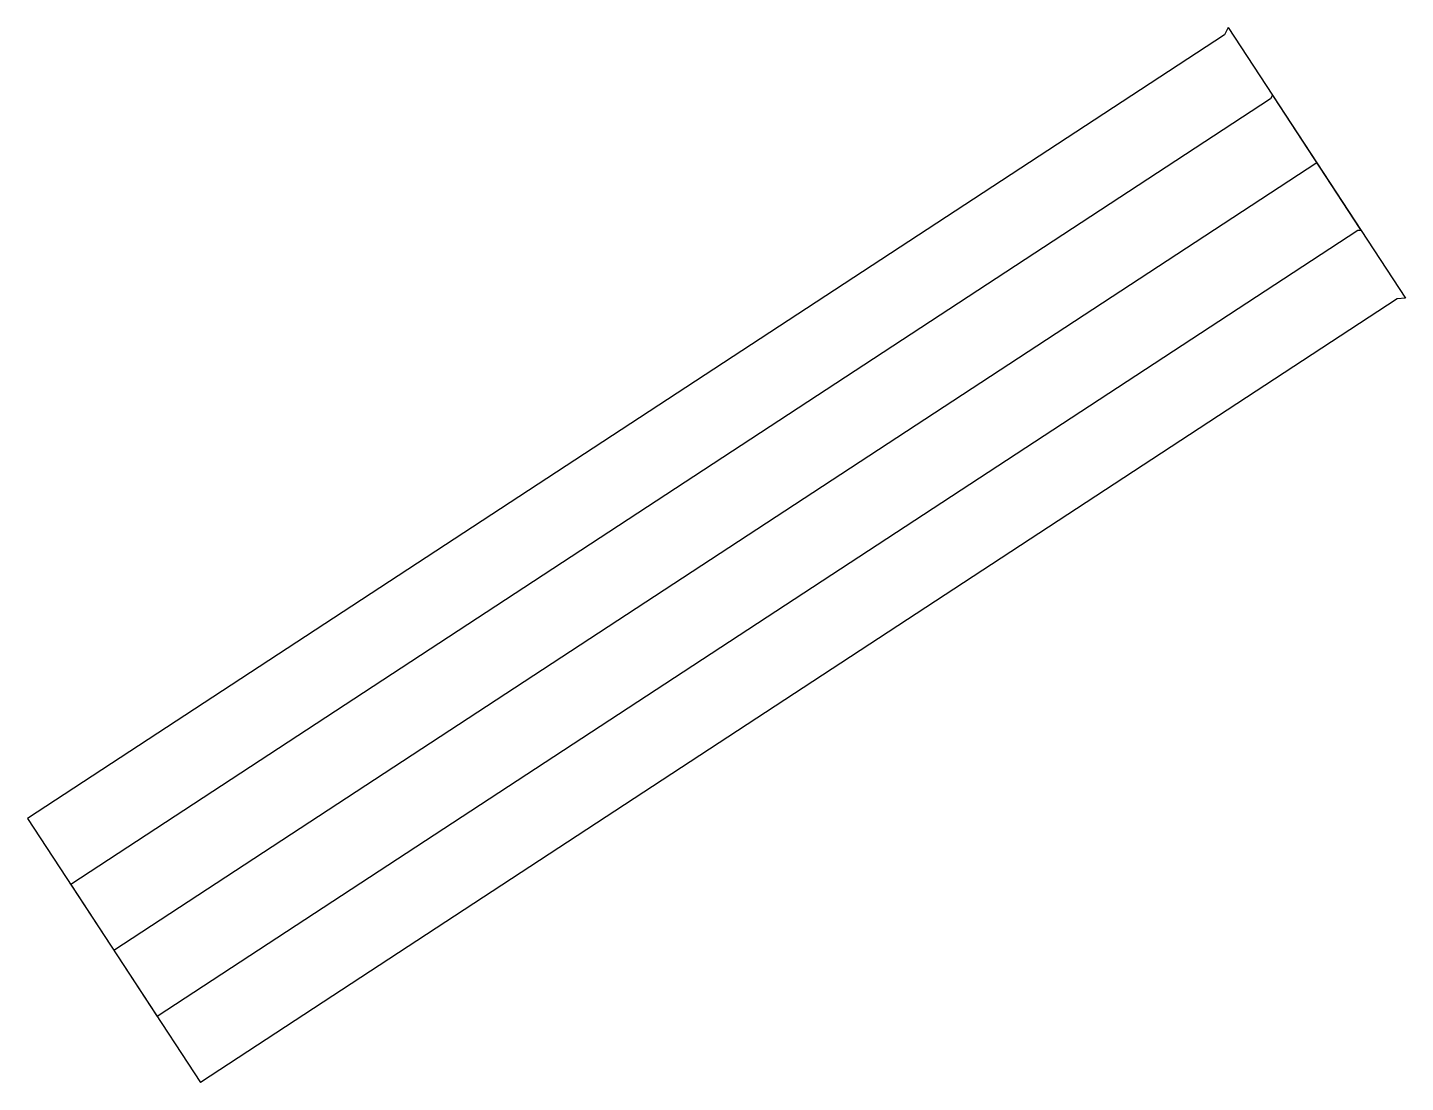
# Model space of a CAD drawing. Header units: millimetres. Extents: x 343396 to 380923, y 4552764 to 4581496.
import ezdxf

# ---------------------------------------------------------------- set-up
doc = ezdxf.new("R2010")
doc.units = ezdxf.units.MM

msp = doc.modelspace()

# ---------------------------------------------------------------- linework, layer by layer
for p, q in [((376094, 4581496), (375992, 4581296)), ((376094, 4581496), (380923, 4574121)), ((375992, 4581296), (343396, 4559952)), ((377250, 4579552), (344572, 4558155)), ((377301, 4579652), (377250, 4579552)), ((377301, 4579652), (379715, 4575965)), ((377331, 4579606), (379685, 4576011)), ((379622, 4575969), (346926, 4554561)), ((379715, 4575965), (379622, 4575969)), ((380701, 4574109), (348102, 4552764)), ((380923, 4574121), (380701, 4574109)), ((343396, 4559952), (348102, 4552764)), ((344572, 4558155), (346926, 4554561))]:
    msp.add_line(p, q)
at = {"color": 1}
msp.add_line((378508, 4577808), (345749, 4556358), dxfattribs=at)

doc.saveas('drawing.dxf')
